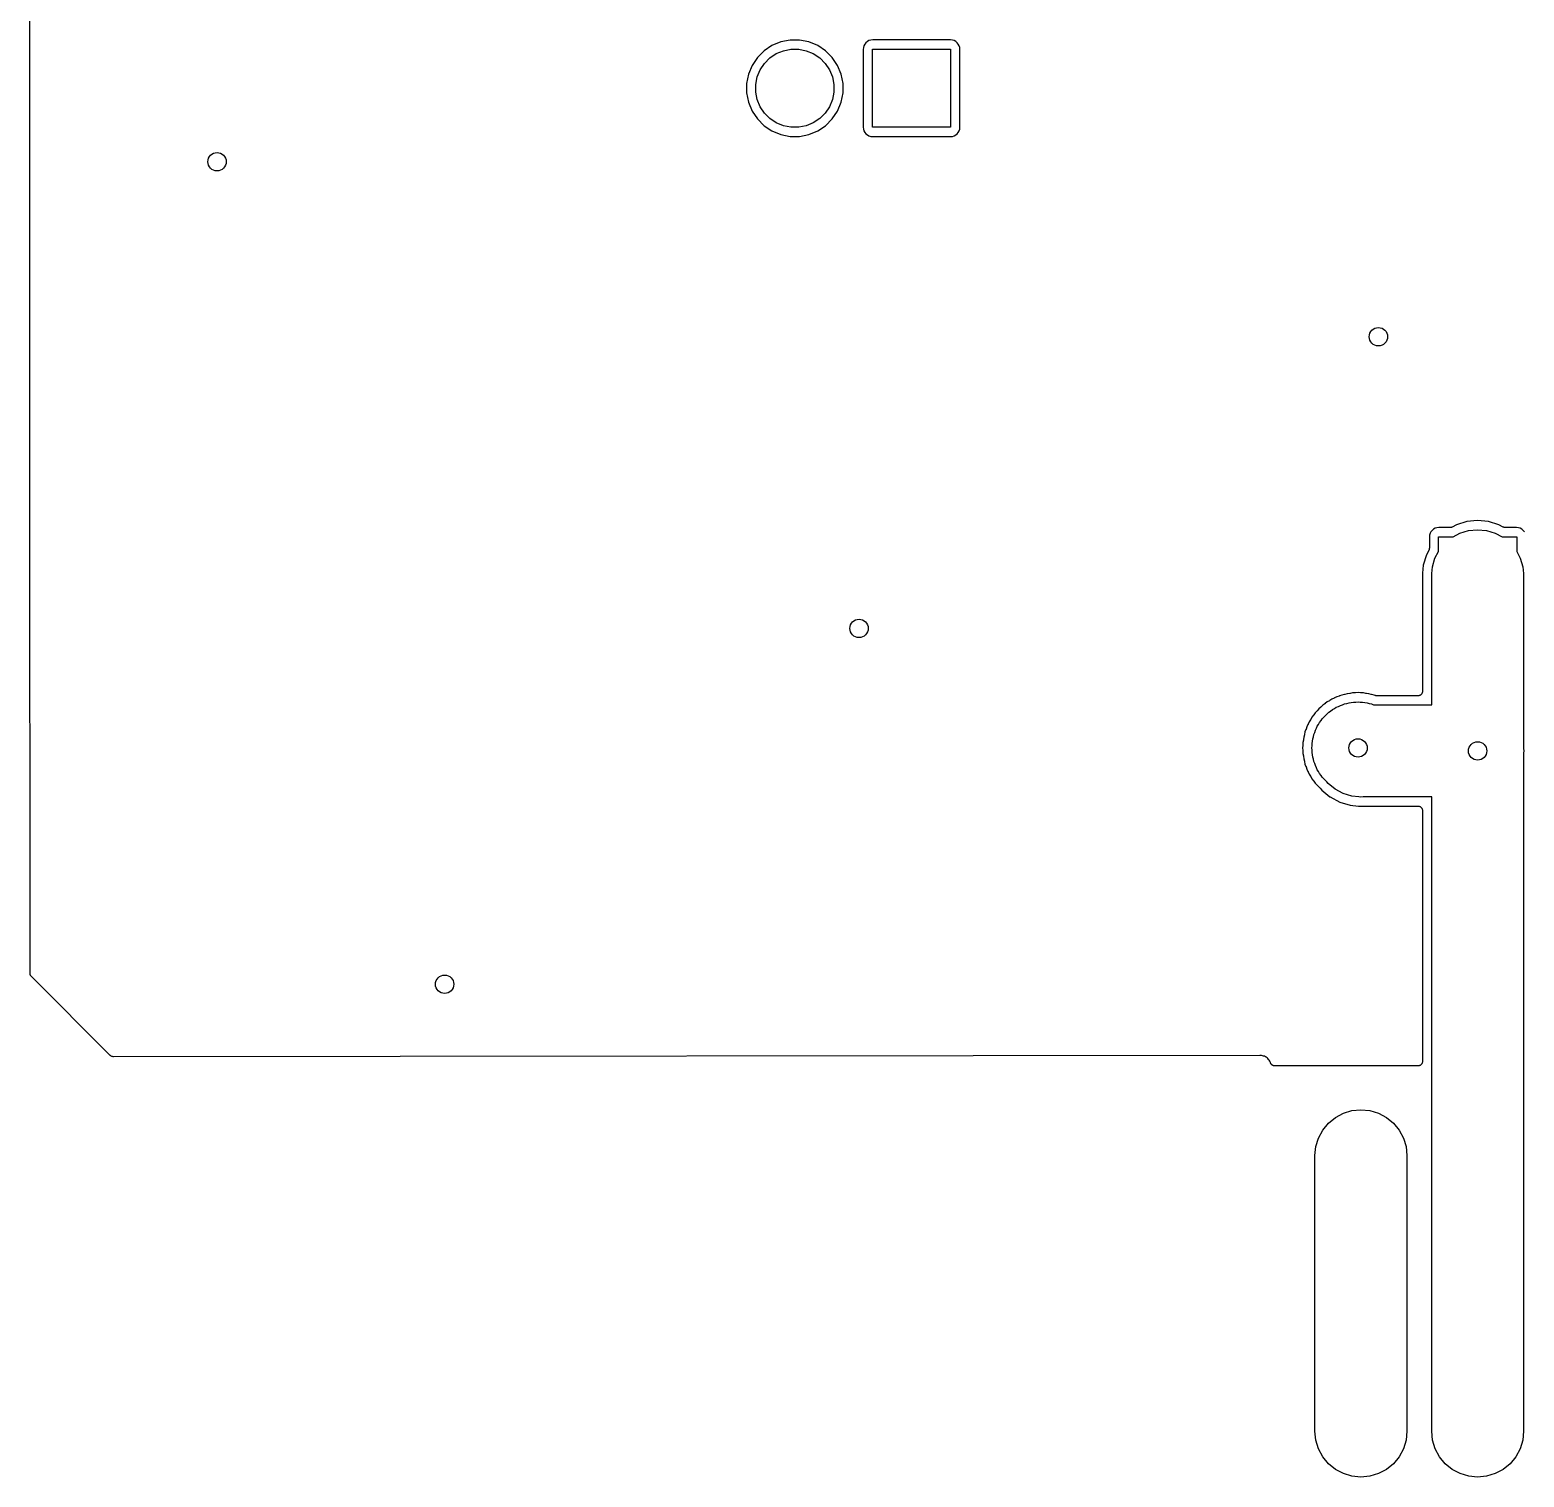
# Model space of a CAD drawing. Extents: x 49 to 143, y -158 to -38.
# Drawn here: x 49.39 to 81.91, y -158.18 to -126.67 of the extents above; entities that cross this region are included whole.
import ezdxf

# ---------------------------------------------------------------- set-up
doc = ezdxf.new("R2010")
doc.units = 0
doc.layers.add('BLACK', color=7, linetype='CONTINUOUS')

msp = doc.modelspace()

# ---------------------------------------------------------------- linework, layer by layer
at = {"layer": 'BLACK', "linetype": 'CONTINUOUS'}
for p, q in [((49.3949, -127.827), (49.3943, -125.287)), ((65.3707, -127.124), (65.2244, -127.27)), ((65.5426, -127.009), (65.3707, -127.124)), ((65.7337, -126.93), (65.5426, -127.009)), ((65.6374, -127.187), (65.7921, -127.122)), ((65.9366, -126.89), (65.7337, -126.93)), ((65.7921, -127.122), (65.9563, -127.09)), ((66.1434, -126.89), (65.9366, -126.89)), ((65.9563, -127.09), (66.1237, -127.09)), ((66.1237, -127.09), (66.2879, -127.122)), ((66.3463, -126.93), (66.1434, -126.89)), ((66.2879, -127.122), (66.4426, -127.187)), ((66.5374, -127.009), (66.3463, -126.93)), ((66.7093, -127.124), (66.5374, -127.009)), ((66.8556, -127.27), (66.7093, -127.124)), ((67.5329, -127.051), (67.5285, -127.095)), ((67.5285, -127.095), (67.5285, -128.785)), ((67.5443, -127.013), (67.5329, -127.051)), ((67.5629, -126.978), (67.5443, -127.013)), ((67.5879, -126.948), (67.5629, -126.978)), ((67.6183, -126.923), (67.5879, -126.948)), ((67.6531, -126.904), (67.6183, -126.923)), ((67.6908, -126.893), (67.6531, -126.904)), ((67.7349, -126.888), (67.6908, -126.893)), ((67.73, -128.79), (67.73, -127.09)), ((67.73, -127.09), (69.43, -127.09)), ((69.4251, -126.888), (67.7349, -126.888)), ((69.4692, -126.893), (69.4251, -126.888)), ((69.43, -127.09), (69.43, -128.79)), ((69.5069, -126.904), (69.4692, -126.893)), ((69.5417, -126.923), (69.5069, -126.904)), ((69.5721, -126.948), (69.5417, -126.923)), ((69.5971, -126.978), (69.5721, -126.948)), ((69.6157, -127.013), (69.5971, -126.978)), ((69.6271, -127.051), (69.6157, -127.013)), ((69.6315, -127.095), (69.6271, -127.051)), ((69.6315, -128.785), (69.6315, -127.095)), ((65.1095, -127.442), (65.0304, -127.634)), ((65.2244, -127.27), (65.1095, -127.442)), ((65.2867, -127.537), (65.3798, -127.398)), ((65.3798, -127.398), (65.4982, -127.28)), ((65.4982, -127.28), (65.6374, -127.187)), ((66.4426, -127.187), (66.5818, -127.28)), ((66.5818, -127.28), (66.7002, -127.398)), ((66.7002, -127.398), (66.7933, -127.537)), ((66.9705, -127.442), (66.8556, -127.27)), ((67.0496, -127.634), (66.9705, -127.442)), ((65.0304, -127.634), (64.99, -127.836)), ((65.19, -127.856), (65.2227, -127.692)), ((65.2227, -127.692), (65.2867, -127.537)), ((66.7933, -127.537), (66.8573, -127.692)), ((66.8573, -127.692), (66.89, -127.856)), ((67.09, -127.836), (67.0496, -127.634)), ((49.3955, -130.669), (49.3949, -127.827)), ((49.3949, -127.827), (49.3949, -127.827)), ((64.99, -127.836), (64.99, -128.043)), ((64.99, -128.043), (65.0304, -128.246)), ((65.19, -128.024), (65.19, -127.856)), ((65.2227, -128.188), (65.19, -128.024)), ((66.89, -128.024), (66.8573, -128.188)), ((66.89, -127.856), (66.89, -128.024)), ((67.0496, -128.246), (67.09, -128.043)), ((67.09, -128.043), (67.09, -127.836)), ((65.0304, -128.246), (65.1095, -128.437)), ((65.2867, -128.342), (65.2227, -128.188)), ((65.3798, -128.482), (65.2867, -128.342)), ((66.7933, -128.342), (66.7002, -128.482)), ((66.8573, -128.188), (66.7933, -128.342)), ((66.9705, -128.437), (67.0496, -128.246)), ((65.1095, -128.437), (65.2244, -128.609)), ((65.2244, -128.609), (65.3707, -128.755)), ((65.3707, -128.755), (65.5426, -128.87)), ((65.4982, -128.6), (65.3798, -128.482)), ((65.6374, -128.693), (65.4982, -128.6)), ((65.7921, -128.757), (65.6374, -128.693)), ((65.9563, -128.79), (65.7921, -128.757)), ((66.2879, -128.757), (66.1237, -128.79)), ((66.4426, -128.693), (66.2879, -128.757)), ((66.5818, -128.6), (66.4426, -128.693)), ((66.5374, -128.87), (66.7093, -128.755)), ((66.7002, -128.482), (66.5818, -128.6)), ((66.7093, -128.755), (66.8556, -128.609)), ((66.8556, -128.609), (66.9705, -128.437)), ((65.5426, -128.87), (65.7337, -128.949)), ((65.7337, -128.949), (65.9366, -128.99)), ((65.9366, -128.99), (66.1434, -128.99)), ((66.1237, -128.79), (65.9563, -128.79)), ((66.1434, -128.99), (66.3463, -128.949)), ((66.3463, -128.949), (66.5374, -128.87)), ((67.5285, -128.785), (67.5329, -128.829)), ((67.5329, -128.829), (67.5443, -128.867)), ((67.5443, -128.867), (67.5629, -128.901)), ((67.5629, -128.901), (67.5879, -128.932)), ((67.5879, -128.932), (67.6183, -128.957)), ((67.6183, -128.957), (67.6531, -128.975)), ((67.6531, -128.975), (67.6908, -128.987)), ((67.6908, -128.987), (67.7349, -128.991)), ((69.43, -128.79), (67.73, -128.79)), ((67.7349, -128.991), (69.4251, -128.991)), ((69.4251, -128.991), (69.4692, -128.987)), ((69.4692, -128.987), (69.5069, -128.975)), ((69.5069, -128.975), (69.5417, -128.957)), ((69.5417, -128.957), (69.5721, -128.932)), ((69.5721, -128.932), (69.5971, -128.901)), ((69.5971, -128.901), (69.6157, -128.867)), ((69.6157, -128.867), (69.6271, -128.829)), ((69.6271, -128.829), (69.6315, -128.785)), ((49.396, -132.782), (49.3955, -130.669)), ((49.3955, -130.669), (49.3955, -130.669)), ((49.3965, -134.812), (49.396, -132.782)), ((49.396, -132.782), (49.396, -132.782)), ((49.3968, -136.31), (49.3965, -134.812)), ((49.3965, -134.812), (49.3965, -134.812)), ((49.3994, -147.211), (49.3968, -136.31)), ((49.3968, -136.31), (49.3968, -136.31)), ((79.9373, -137.54), (79.9069, -137.565)), ((79.9721, -137.521), (79.9373, -137.54)), ((80.0098, -137.51), (79.9721, -137.521)), ((80.0539, -137.506), (80.0098, -137.51)), ((80.2955, -137.506), (80.0539, -137.506)), ((80.2997, -137.505), (80.2955, -137.506)), ((80.304, -137.505), (80.2997, -137.505)), ((80.3094, -137.504), (80.304, -137.505)), ((80.3149, -137.504), (80.3094, -137.504)), ((80.319, -137.502), (80.3149, -137.504)), ((80.3232, -137.502), (80.319, -137.502)), ((80.3283, -137.5), (80.3232, -137.502)), ((80.3336, -137.498), (80.3283, -137.5)), ((80.3374, -137.496), (80.3336, -137.498)), ((80.3414, -137.494), (80.3374, -137.496)), ((80.3426, -137.494), (80.3414, -137.494)), ((80.4376, -137.443), (80.3426, -137.494)), ((80.6638, -137.374), (80.4376, -137.443)), ((80.899, -137.351), (80.6638, -137.374)), ((81.1342, -137.374), (80.899, -137.351)), ((81.3604, -137.443), (81.1342, -137.374)), ((81.4554, -137.494), (81.3604, -137.443)), ((81.4594, -137.495), (81.4554, -137.494)), ((81.4632, -137.497), (81.4594, -137.495)), ((81.4684, -137.499), (81.4632, -137.497)), ((81.4734, -137.501), (81.4684, -137.499)), ((81.4777, -137.502), (81.4734, -137.501)), ((81.4818, -137.503), (81.4777, -137.502)), ((81.4872, -137.504), (81.4818, -137.503)), ((81.4926, -137.505), (81.4872, -137.504)), ((81.4969, -137.505), (81.4926, -137.505)), ((81.5012, -137.506), (81.4969, -137.505)), ((81.5025, -137.506), (81.5012, -137.506)), ((81.7441, -137.506), (81.5025, -137.506)), ((81.7882, -137.51), (81.7441, -137.506)), ((81.8259, -137.521), (81.7882, -137.51)), ((81.8607, -137.54), (81.8259, -137.521)), ((81.8911, -137.565), (81.8607, -137.54)), ((79.8519, -137.668), (79.8475, -137.712)), ((79.8475, -137.712), (79.8475, -137.953)), ((79.8633, -137.63), (79.8519, -137.668)), ((79.8819, -137.595), (79.8633, -137.63)), ((79.9069, -137.565), (79.8819, -137.595)), ((80.049, -138.026), (80.049, -137.707)), ((80.049, -137.707), (80.3679, -137.707)), ((80.3679, -137.707), (80.5145, -137.629)), ((80.5145, -137.629), (80.703, -137.571)), ((80.703, -137.571), (80.899, -137.552)), ((80.899, -137.552), (81.095, -137.571)), ((81.095, -137.571), (81.2835, -137.629)), ((81.2835, -137.629), (81.4301, -137.707)), ((81.4301, -137.707), (81.749, -137.707)), ((81.749, -137.707), (81.749, -138.026)), ((81.9161, -137.595), (81.8911, -137.565)), ((79.785, -138.096), (79.7164, -138.322)), ((79.8357, -138.001), (79.785, -138.096)), ((79.8374, -137.997), (79.8357, -138.001)), ((79.8395, -137.993), (79.8374, -137.997)), ((79.8411, -137.988), (79.8395, -137.993)), ((79.8432, -137.983), (79.8411, -137.988)), ((79.8441, -137.978), (79.8432, -137.983)), ((79.8454, -137.974), (79.8441, -137.978)), ((79.846, -137.969), (79.8454, -137.974)), ((79.8471, -137.963), (79.846, -137.969)), ((79.8475, -137.955), (79.8471, -137.959)), ((79.8471, -137.959), (79.8471, -137.963)), ((79.8475, -137.953), (79.8475, -137.955)), ((79.9135, -138.361), (79.9707, -138.172)), ((79.9707, -138.172), (80.049, -138.026)), ((81.749, -138.026), (81.8273, -138.172)), ((81.8273, -138.172), (81.8845, -138.361)), ((79.7164, -138.322), (79.699, -138.498)), ((79.699, -138.498), (79.699, -141.067)), ((79.899, -138.508), (79.9135, -138.361)), ((79.899, -141.367), (79.899, -138.508)), ((81.8845, -138.361), (81.899, -138.508)), ((81.899, -138.508), (81.899, -142.318)), ((78.1143, -141.116), (78.0603, -141.121)), ((78.1184, -141.115), (78.1143, -141.116)), ((78.1226, -141.114), (78.1184, -141.115)), ((78.124, -141.114), (78.1226, -141.114)), ((78.1773, -141.103), (78.124, -141.114)), ((78.2316, -141.103), (78.1773, -141.103)), ((78.2358, -141.103), (78.2316, -141.103)), ((78.2401, -141.103), (78.2358, -141.103)), ((78.2414, -141.103), (78.2401, -141.103)), ((78.2955, -141.098), (78.2414, -141.103)), ((78.3496, -141.103), (78.2955, -141.098)), ((78.3538, -141.103), (78.3496, -141.103)), ((78.358, -141.103), (78.3538, -141.103)), ((78.3594, -141.103), (78.358, -141.103)), ((78.4137, -141.103), (78.3594, -141.103)), ((78.467, -141.114), (78.4137, -141.103)), ((78.4712, -141.115), (78.467, -141.114)), ((78.4753, -141.115), (78.4712, -141.115)), ((78.4767, -141.116), (78.4753, -141.115)), ((78.5307, -141.121), (78.4767, -141.116)), ((79.6864, -141.115), (79.6819, -141.123)), ((79.6909, -141.106), (79.6864, -141.115)), ((79.691, -141.106), (79.6909, -141.106)), ((79.6912, -141.106), (79.691, -141.106)), ((79.694, -141.097), (79.6912, -141.106)), ((79.6968, -141.088), (79.694, -141.097)), ((79.6969, -141.087), (79.6968, -141.088)), ((79.697, -141.087), (79.6969, -141.087)), ((79.6979, -141.078), (79.697, -141.087)), ((79.699, -141.068), (79.6979, -141.078)), ((79.699, -141.067), (79.699, -141.068)), ((79.699, -141.068), (79.699, -141.068)), ((79.699, -141.068), (79.699, -141.068)), ((79.699, -141.068), (79.699, -141.068)), ((77.4849, -141.416), (77.4429, -141.451)), ((77.4878, -141.413), (77.4849, -141.416)), ((77.4911, -141.411), (77.4878, -141.413)), ((77.4921, -141.41), (77.4911, -141.411)), ((77.5305, -141.371), (77.4921, -141.41)), ((77.5757, -141.341), (77.5305, -141.371)), ((77.579, -141.339), (77.5757, -141.341)), ((77.5825, -141.336), (77.579, -141.339)), ((77.5836, -141.335), (77.5825, -141.336)), ((77.6256, -141.301), (77.5836, -141.335)), ((77.6735, -141.275), (77.6256, -141.301)), ((77.677, -141.273), (77.6735, -141.275)), ((77.6807, -141.271), (77.677, -141.273)), ((77.6819, -141.27), (77.6807, -141.271)), ((77.7271, -141.24), (77.6819, -141.27)), ((77.7773, -141.219), (77.7271, -141.24)), ((77.781, -141.217), (77.7773, -141.219)), ((77.7808, -141.445), (77.8218, -141.417)), ((77.7849, -141.216), (77.781, -141.217)), ((77.7862, -141.215), (77.7849, -141.216)), ((77.8341, -141.189), (77.7862, -141.215)), ((77.8218, -141.417), (77.8674, -141.398)), ((77.886, -141.174), (77.8341, -141.189)), ((77.8674, -141.398), (77.911, -141.375)), ((77.8899, -141.172), (77.886, -141.174)), ((77.894, -141.171), (77.8899, -141.172)), ((77.8953, -141.17), (77.894, -141.171)), ((77.9455, -141.15), (77.8953, -141.17)), ((77.911, -141.375), (77.9582, -141.361)), ((77.9988, -141.139), (77.9455, -141.15)), ((77.9582, -141.361), (78.0038, -141.342)), ((78.0028, -141.138), (77.9988, -141.139)), ((78.0069, -141.137), (78.0028, -141.138)), ((78.0038, -141.342), (78.0522, -141.332)), ((78.0083, -141.137), (78.0069, -141.137)), ((78.0603, -141.121), (78.0083, -141.137)), ((78.0522, -141.332), (78.0995, -141.318)), ((78.0995, -141.318), (78.1486, -141.313)), ((78.1486, -141.313), (78.197, -141.303)), ((78.197, -141.303), (78.2464, -141.303)), ((78.2464, -141.303), (78.2955, -141.299)), ((78.2955, -141.299), (78.3446, -141.303)), ((78.3446, -141.303), (78.394, -141.303)), ((78.394, -141.303), (78.4424, -141.313)), ((78.4424, -141.313), (78.4915, -141.318)), ((78.4915, -141.318), (78.5388, -141.332)), ((78.5827, -141.137), (78.5307, -141.121)), ((78.5388, -141.332), (78.5872, -141.342)), ((78.5869, -141.137), (78.5827, -141.137)), ((78.5909, -141.139), (78.5869, -141.137)), ((78.5872, -141.342), (78.6328, -141.361)), ((78.5922, -141.139), (78.5909, -141.139)), ((78.6455, -141.15), (78.5922, -141.139)), ((78.6328, -141.361), (78.6532, -141.367)), ((78.6691, -141.159), (78.6455, -141.15)), ((78.6532, -141.367), (79.899, -141.367)), ((78.6779, -141.162), (78.6691, -141.159)), ((78.6866, -141.165), (78.6779, -141.162)), ((78.6872, -141.165), (78.6866, -141.165)), ((78.6878, -141.165), (78.6872, -141.165)), ((78.6969, -141.166), (78.6878, -141.165)), ((78.706, -141.167), (78.6969, -141.166)), ((78.7072, -141.167), (78.706, -141.167)), ((78.7074, -141.167), (78.7072, -141.167)), ((78.7072, -141.167), (78.7072, -141.167)), ((78.7072, -141.167), (78.7072, -141.167)), ((79.599, -141.167), (78.7074, -141.167)), ((79.6083, -141.166), (79.599, -141.167)), ((79.6177, -141.165), (79.6083, -141.166)), ((79.6181, -141.165), (79.6177, -141.165)), ((79.6184, -141.165), (79.6181, -141.165)), ((79.6275, -141.162), (79.6184, -141.165)), ((79.6365, -141.16), (79.6275, -141.162)), ((79.6368, -141.16), (79.6365, -141.16)), ((79.6371, -141.159), (79.6368, -141.16)), ((79.6455, -141.155), (79.6371, -141.159)), ((79.6538, -141.151), (79.6455, -141.155)), ((79.654, -141.15), (79.6538, -141.151)), ((79.6543, -141.15), (79.654, -141.15)), ((79.6617, -141.144), (79.6543, -141.15)), ((79.669, -141.138), (79.6617, -141.144)), ((79.6692, -141.138), (79.669, -141.138)), ((79.6695, -141.138), (79.6692, -141.138)), ((79.6755, -141.131), (79.6695, -141.138)), ((79.6815, -141.123), (79.6755, -141.131)), ((79.6817, -141.123), (79.6815, -141.123)), ((79.6819, -141.123), (79.6817, -141.123)), ((77.2321, -141.735), (77.2113, -141.785)), ((77.2623, -141.69), (77.2321, -141.735)), ((77.2642, -141.686), (77.2623, -141.69)), ((77.2666, -141.683), (77.2642, -141.686)), ((77.2673, -141.681), (77.2666, -141.683)), ((77.2929, -141.634), (77.2673, -141.681)), ((77.3274, -141.592), (77.2929, -141.634)), ((77.3297, -141.588), (77.3274, -141.592)), ((77.3324, -141.585), (77.3297, -141.588)), ((77.3332, -141.584), (77.3324, -141.585)), ((77.3634, -141.539), (77.3332, -141.584)), ((77.4018, -141.5), (77.3634, -141.539)), ((77.4045, -141.497), (77.4018, -141.5)), ((77.4075, -141.494), (77.4045, -141.497)), ((77.4084, -141.493), (77.4075, -141.494)), ((77.4429, -141.451), (77.4084, -141.493)), ((77.4368, -141.789), (77.46, -141.745)), ((77.46, -141.745), (77.4913, -141.707)), ((77.4913, -141.707), (77.5187, -141.666)), ((77.5187, -141.666), (77.5537, -141.631)), ((77.5537, -141.631), (77.585, -141.593)), ((77.585, -141.593), (77.6231, -141.562)), ((77.6231, -141.562), (77.658, -141.527)), ((77.658, -141.527), (77.6991, -141.499)), ((77.6991, -141.499), (77.7372, -141.468)), ((77.7372, -141.468), (77.7808, -141.445)), ((77.1129, -142.068), (77.1075, -142.122)), ((77.1286, -142.016), (77.1129, -142.068)), ((77.1295, -142.012), (77.1286, -142.016)), ((77.1307, -142.008), (77.1295, -142.012)), ((77.131, -142.007), (77.1307, -142.008)), ((77.1416, -141.953), (77.131, -142.007)), ((77.1624, -141.903), (77.1416, -141.953)), ((77.1636, -141.899), (77.1624, -141.903)), ((77.1653, -141.895), (77.1636, -141.899)), ((77.1657, -141.894), (77.1653, -141.895)), ((77.1815, -141.842), (77.1657, -141.894)), ((77.2071, -141.794), (77.1815, -141.842)), ((77.2087, -141.79), (77.2071, -141.794)), ((77.2107, -141.787), (77.2087, -141.79)), ((77.2113, -141.785), (77.2107, -141.787)), ((77.31, -142.107), (77.3243, -142.06)), ((77.3243, -142.06), (77.3339, -142.012)), ((77.3339, -142.012), (77.3528, -141.966)), ((77.3528, -141.966), (77.3672, -141.919)), ((77.3672, -141.919), (77.3904, -141.875)), ((77.3904, -141.875), (77.4093, -141.83)), ((77.4093, -141.83), (77.4368, -141.789)), ((77.095, -142.249), (77.0897, -142.303)), ((77.0897, -142.303), (77.095, -142.358)), ((77.0955, -142.241), (77.095, -142.245)), ((77.095, -142.245), (77.095, -142.249)), ((77.095, -142.358), (77.0951, -142.359)), ((77.0951, -142.359), (77.0951, -142.363)), ((77.0951, -142.363), (77.0955, -142.367)), ((77.1061, -142.132), (77.0955, -142.185)), ((77.0955, -142.185), (77.0955, -142.24)), ((77.0955, -142.24), (77.0955, -142.241)), ((77.0955, -142.367), (77.0955, -142.422)), ((77.1065, -142.128), (77.1061, -142.132)), ((77.1074, -142.124), (77.1065, -142.128)), ((77.1075, -142.122), (77.1074, -142.124)), ((77.2907, -142.303), (77.2955, -142.254)), ((77.2955, -142.353), (77.2907, -142.303)), ((77.2955, -142.205), (77.3051, -142.157)), ((77.2955, -142.254), (77.2955, -142.205)), ((77.2955, -142.402), (77.2955, -142.353)), ((77.3051, -142.45), (77.2955, -142.402)), ((77.3051, -142.157), (77.31, -142.107)), ((81.899, -142.318), (81.9038, -142.367)), ((81.9038, -142.367), (81.899, -142.416)), ((81.899, -142.416), (81.899, -151.178)), ((77.0955, -142.422), (77.1061, -142.475)), ((77.1061, -142.475), (77.1064, -142.476)), ((77.1064, -142.476), (77.1067, -142.481)), ((77.1067, -142.481), (77.1075, -142.485)), ((77.1075, -142.485), (77.1129, -142.539)), ((77.1129, -142.539), (77.1286, -142.591)), ((77.1286, -142.591), (77.129, -142.592)), ((77.129, -142.592), (77.1298, -142.596)), ((77.1298, -142.596), (77.131, -142.6)), ((77.131, -142.6), (77.1416, -142.654)), ((77.1416, -142.654), (77.1624, -142.704)), ((77.1624, -142.704), (77.1629, -142.705)), ((77.1629, -142.705), (77.1641, -142.709)), ((77.1641, -142.709), (77.1657, -142.713)), ((77.1657, -142.713), (77.1815, -142.765)), ((77.31, -142.5), (77.3051, -142.45)), ((77.3243, -142.547), (77.31, -142.5)), ((77.3339, -142.595), (77.3243, -142.547)), ((77.3528, -142.641), (77.3339, -142.595)), ((77.3672, -142.688), (77.3528, -142.641)), ((77.3904, -142.732), (77.3672, -142.688)), ((77.4093, -142.777), (77.3904, -142.732)), ((77.1815, -142.765), (77.2071, -142.813)), ((77.2071, -142.813), (77.2077, -142.814)), ((77.2077, -142.814), (77.2093, -142.818)), ((77.2093, -142.818), (77.2113, -142.822)), ((77.2113, -142.822), (77.2321, -142.872)), ((77.2321, -142.872), (77.2623, -142.917)), ((77.2623, -142.917), (77.263, -142.918)), ((77.263, -142.918), (77.265, -142.922)), ((77.265, -142.922), (77.2673, -142.926)), ((77.2673, -142.926), (77.2929, -142.973)), ((77.2929, -142.973), (77.3274, -143.015)), ((77.3274, -143.015), (77.3282, -143.016)), ((77.3282, -143.016), (77.3305, -143.02)), ((77.3305, -143.02), (77.3332, -143.023)), ((77.3332, -143.023), (77.3634, -143.068)), ((77.3634, -143.068), (77.4653, -143.17)), ((77.4368, -142.818), (77.4093, -142.777)), ((77.46, -142.862), (77.4368, -142.818)), ((77.4913, -142.9), (77.46, -142.862)), ((77.5187, -142.941), (77.4913, -142.9)), ((77.6172, -143.039), (77.5187, -142.941)), ((77.6485, -143.078), (77.6172, -143.039)), ((77.4653, -143.17), (77.4663, -143.171)), ((77.4663, -143.171), (77.4689, -143.175)), ((77.4689, -143.175), (77.4719, -143.178)), ((77.4719, -143.178), (77.5064, -143.22)), ((77.5064, -143.22), (77.6841, -143.366)), ((77.8007, -143.202), (77.6485, -143.078)), ((77.6841, -143.366), (77.6841, -143.366)), ((77.6841, -143.366), (77.6891, -143.37)), ((77.6891, -143.37), (77.8976, -143.481)), ((77.9745, -143.295), (77.8007, -143.202)), ((78.163, -143.353), (77.9745, -143.295)), ((78.3099, -143.367), (78.163, -143.353)), ((78.359, -143.372), (78.3099, -143.367)), ((78.4081, -143.367), (78.359, -143.372)), ((79.899, -143.367), (78.4081, -143.367)), ((79.899, -151.178), (79.899, -143.367)), ((77.8976, -143.481), (78.1238, -143.55)), ((78.1238, -143.55), (78.3049, -143.567)), ((78.3049, -143.567), (78.3049, -143.567)), ((78.3049, -143.567), (78.359, -143.573)), ((78.359, -143.573), (78.4131, -143.567)), ((78.4131, -143.567), (78.4145, -143.567)), ((78.4145, -143.567), (78.4187, -143.567)), ((78.4187, -143.567), (78.4229, -143.567)), ((78.4229, -143.567), (79.599, -143.567)), ((79.599, -143.567), (79.5997, -143.567)), ((79.5997, -143.567), (79.5997, -143.567)), ((79.5997, -143.567), (79.5997, -143.567)), ((79.5997, -143.567), (79.6004, -143.567)), ((79.6004, -143.567), (79.6097, -143.568)), ((79.6097, -143.568), (79.6191, -143.569)), ((79.6191, -143.569), (79.6194, -143.569)), ((79.6194, -143.569), (79.6198, -143.569)), ((79.6198, -143.569), (79.6288, -143.572)), ((79.6288, -143.572), (79.6378, -143.575)), ((79.6378, -143.575), (79.6381, -143.575)), ((79.6381, -143.575), (79.6384, -143.575)), ((79.6384, -143.575), (79.6467, -143.58)), ((79.6467, -143.58), (79.6549, -143.584)), ((79.6549, -143.584), (79.6552, -143.584)), ((79.6552, -143.584), (79.6555, -143.584)), ((79.6555, -143.584), (79.6627, -143.591)), ((79.6627, -143.591), (79.67, -143.597)), ((79.67, -143.597), (79.6702, -143.597)), ((79.6702, -143.597), (79.6704, -143.597)), ((79.6704, -143.597), (79.6763, -143.604)), ((79.6763, -143.604), (79.6823, -143.612)), ((79.6823, -143.612), (79.6825, -143.612)), ((79.6825, -143.612), (79.6827, -143.612)), ((79.6827, -143.612), (79.687, -143.621)), ((79.687, -143.621), (79.6915, -143.629)), ((79.6915, -143.629), (79.6916, -143.629)), ((79.6916, -143.629), (79.6917, -143.63)), ((79.6917, -143.63), (79.6944, -143.639)), ((79.6944, -143.639), (79.6971, -143.648)), ((79.6971, -143.648), (79.6971, -143.648)), ((79.6971, -143.648), (79.6972, -143.648)), ((79.6972, -143.648), (79.6981, -143.658)), ((79.6981, -143.658), (79.699, -143.667)), ((79.699, -143.667), (79.699, -149.125)), ((49.4003, -147.22), (49.3994, -147.211)), ((49.4011, -147.229), (49.4003, -147.22)), ((49.4012, -147.23), (49.4011, -147.229)), ((49.4013, -147.23), (49.4012, -147.23)), ((49.4039, -147.239), (49.4013, -147.23)), ((49.4065, -147.248), (49.4039, -147.239)), ((49.4068, -147.248), (49.4065, -147.248)), ((49.4069, -147.249), (49.4068, -147.248)), ((49.4112, -147.257), (49.4069, -147.249)), ((49.4155, -147.265), (49.4112, -147.257)), ((49.4158, -147.266), (49.4155, -147.265)), ((49.4161, -147.266), (49.4158, -147.266)), ((49.4219, -147.273), (49.4161, -147.266)), ((49.4277, -147.28), (49.4219, -147.273)), ((49.4284, -147.281), (49.4277, -147.28)), ((49.4287, -147.281), (49.4284, -147.281)), ((49.4284, -147.281), (49.4284, -147.281)), ((49.4284, -147.281), (49.4284, -147.281)), ((51.1432, -148.996), (49.4287, -147.281)), ((51.1504, -149.002), (51.1432, -148.996)), ((51.1575, -149.008), (51.1504, -149.002)), ((51.1579, -149.008), (51.1575, -149.008)), ((51.1583, -149.008), (51.1579, -149.008)), ((51.1665, -149.013), (51.1583, -149.008)), ((51.1746, -149.017), (51.1665, -149.013)), ((51.175, -149.017), (51.1746, -149.017)), ((51.1755, -149.018), (51.175, -149.017)), ((51.1843, -149.02), (51.1755, -149.018)), ((51.1932, -149.023), (51.1843, -149.02)), ((51.1937, -149.023), (51.1932, -149.023)), ((51.1941, -149.023), (51.1937, -149.023)), ((51.2033, -149.024), (51.1941, -149.023)), ((51.2126, -149.025), (51.2033, -149.024)), ((51.2135, -149.025), (51.2126, -149.025)), ((51.2136, -149.025), (51.2135, -149.025)), ((51.2135, -149.025), (51.2135, -149.025)), ((51.214, -149.025), (51.2136, -149.025)), ((76.1586, -149), (51.214, -149.025)), ((76.1627, -149), (76.1586, -149)), ((76.1669, -149), (76.1627, -149)), ((76.1683, -149), (76.1669, -149)), ((76.1746, -148.999), (76.1683, -149)), ((76.1972, -149.001), (76.1746, -148.999)), ((76.1973, -149.001), (76.1972, -149.001)), ((76.2186, -149.003), (76.1973, -149.001)), ((76.1973, -149.001), (76.1973, -149.001)), ((76.2402, -149.01), (76.2186, -149.003)), ((76.2403, -149.01), (76.2402, -149.01)), ((76.2402, -149.01), (76.2402, -149.01)), ((76.261, -149.016), (76.2403, -149.01)), ((76.281, -149.027), (76.261, -149.016)), ((76.2811, -149.027), (76.281, -149.027)), ((76.3001, -149.037), (76.2811, -149.027)), ((76.3176, -149.051), (76.3001, -149.037)), ((76.3177, -149.051), (76.3176, -149.051)), ((76.3176, -149.051), (76.3176, -149.051)), ((76.3344, -149.065), (76.3177, -149.051)), ((76.3488, -149.083), (76.3344, -149.065)), ((76.3625, -149.099), (76.3488, -149.083)), ((76.3488, -149.083), (76.3488, -149.083)), ((76.3488, -149.083), (76.3488, -149.083)), ((76.3732, -149.119), (76.3625, -149.099)), ((76.3834, -149.138), (76.3732, -149.119)), ((76.3732, -149.119), (76.3732, -149.119)), ((76.3732, -149.119), (76.3732, -149.119)), ((76.3882, -149.154), (76.3834, -149.138)), ((76.3899, -149.158), (76.3882, -149.154)), ((76.3912, -149.162), (76.3899, -149.158)), ((76.3936, -149.167), (76.3912, -149.162)), ((76.3957, -149.172), (76.3936, -149.167)), ((76.3981, -149.176), (76.3957, -149.172)), ((76.4002, -149.18), (76.3981, -149.176)), ((76.4035, -149.184), (76.4002, -149.18)), ((76.4065, -149.188), (76.4035, -149.184)), ((76.4096, -149.191), (76.4065, -149.188)), ((76.4124, -149.195), (76.4096, -149.191)), ((76.4165, -149.198), (76.4124, -149.195)), ((76.4202, -149.202), (76.4165, -149.198)), ((76.424, -149.205), (76.4202, -149.202)), ((76.4274, -149.208), (76.424, -149.205)), ((76.432, -149.21), (76.4274, -149.208)), ((76.4364, -149.213), (76.432, -149.21)), ((76.4406, -149.215), (76.4364, -149.213)), ((76.4445, -149.217), (76.4406, -149.215)), ((76.4496, -149.219), (76.4445, -149.217)), ((76.4544, -149.221), (76.4496, -149.219)), ((76.4588, -149.221), (76.4544, -149.221)), ((76.4631, -149.223), (76.4588, -149.221)), ((76.4684, -149.223), (76.4631, -149.223)), ((76.4736, -149.224), (76.4684, -149.223)), ((76.478, -149.224), (76.4736, -149.224)), ((76.4825, -149.225), (76.478, -149.224)), ((76.4839, -149.225), (76.4825, -149.225)), ((79.599, -149.225), (76.4839, -149.225)), ((79.6083, -149.224), (79.599, -149.225)), ((79.6177, -149.223), (79.6083, -149.224)), ((79.6181, -149.223), (79.6177, -149.223)), ((79.6184, -149.223), (79.6181, -149.223)), ((79.6275, -149.22), (79.6184, -149.223)), ((79.6365, -149.218), (79.6275, -149.22)), ((79.6368, -149.218), (79.6365, -149.218)), ((79.6371, -149.217), (79.6368, -149.218)), ((79.6455, -149.213), (79.6371, -149.217)), ((79.6538, -149.209), (79.6455, -149.213)), ((79.654, -149.208), (79.6538, -149.209)), ((79.6543, -149.208), (79.654, -149.208)), ((79.6617, -149.202), (79.6543, -149.208)), ((79.669, -149.196), (79.6617, -149.202)), ((79.6692, -149.196), (79.669, -149.196)), ((79.6695, -149.196), (79.6692, -149.196)), ((79.6755, -149.189), (79.6695, -149.196)), ((79.6815, -149.181), (79.6755, -149.189)), ((79.6817, -149.181), (79.6815, -149.181)), ((79.6819, -149.181), (79.6817, -149.181)), ((79.6864, -149.173), (79.6819, -149.181)), ((79.6909, -149.164), (79.6864, -149.173)), ((79.691, -149.164), (79.6909, -149.164)), ((79.6912, -149.164), (79.691, -149.164)), ((79.694, -149.155), (79.6912, -149.164)), ((79.6968, -149.146), (79.694, -149.155)), ((79.6969, -149.145), (79.6968, -149.146)), ((79.697, -149.145), (79.6969, -149.145)), ((79.6979, -149.136), (79.697, -149.145)), ((79.699, -149.126), (79.6979, -149.136)), ((79.699, -149.125), (79.699, -149.126)), ((79.699, -149.126), (79.699, -149.126)), ((79.699, -149.126), (79.699, -149.126)), ((79.699, -149.126), (79.699, -149.126)), ((77.9763, -150.254), (78.1639, -150.197)), ((78.1639, -150.197), (78.359, -150.178)), ((78.359, -150.178), (78.359, -150.178)), ((78.359, -150.178), (78.5541, -150.197)), ((78.5541, -150.197), (78.7417, -150.254)), ((77.5275, -150.622), (77.6519, -150.471)), ((77.6519, -150.471), (77.8034, -150.347)), ((77.8034, -150.347), (77.9763, -150.254)), ((78.7417, -150.254), (78.9146, -150.347)), ((78.9146, -150.347), (79.0661, -150.471)), ((79.0661, -150.471), (79.1905, -150.622)), ((77.3782, -150.983), (77.4351, -150.795)), ((77.4351, -150.795), (77.5275, -150.622)), ((79.1905, -150.622), (79.2829, -150.795)), ((79.2829, -150.795), (79.3398, -150.983)), ((77.359, -151.178), (77.3782, -150.983)), ((77.359, -157.178), (77.359, -151.178)), ((79.3398, -150.983), (79.359, -151.178)), ((79.359, -151.178), (79.359, -157.178)), ((79.899, -157.178), (79.899, -151.178)), ((79.899, -151.178), (79.899, -151.178)), ((81.899, -151.178), (81.899, -151.178)), ((81.899, -151.178), (81.899, -157.178)), ((77.3782, -157.373), (77.359, -157.178)), ((77.4351, -157.561), (77.3782, -157.373)), ((79.3398, -157.373), (79.2829, -157.561)), ((79.359, -157.178), (79.3398, -157.373)), ((79.9182, -157.373), (79.899, -157.178)), ((79.9751, -157.561), (79.9182, -157.373)), ((81.8798, -157.373), (81.8229, -157.561)), ((81.899, -157.178), (81.8798, -157.373)), ((77.5275, -157.734), (77.4351, -157.561)), ((79.2829, -157.561), (79.1905, -157.734)), ((80.0675, -157.734), (79.9751, -157.561)), ((81.8229, -157.561), (81.7305, -157.734)), ((77.6519, -157.885), (77.5275, -157.734)), ((77.8034, -158.009), (77.6519, -157.885)), ((77.9763, -158.102), (77.8034, -158.009)), ((78.9146, -158.009), (78.7417, -158.102)), ((79.0661, -157.885), (78.9146, -158.009)), ((79.1905, -157.734), (79.0661, -157.885)), ((80.1919, -157.885), (80.0675, -157.734)), ((80.3434, -158.009), (80.1919, -157.885)), ((80.5163, -158.102), (80.3434, -158.009)), ((81.4546, -158.009), (81.2817, -158.102)), ((81.6061, -157.885), (81.4546, -158.009)), ((81.7305, -157.734), (81.6061, -157.885)), ((78.1639, -158.159), (77.9763, -158.102)), ((78.359, -158.178), (78.1639, -158.159)), ((78.5541, -158.159), (78.359, -158.178)), ((78.359, -158.178), (78.359, -158.178)), ((78.7417, -158.102), (78.5541, -158.159)), ((80.7039, -158.159), (80.5163, -158.102)), ((80.899, -158.178), (80.7039, -158.159)), ((81.0941, -158.159), (80.899, -158.178)), ((80.899, -158.178), (80.899, -158.178)), ((81.2817, -158.102), (81.0941, -158.159))]:
    msp.add_line(p, q, dxfattribs=at)
at = {"layer": 'BLACK'}
for centre in [(53.467, -129.54), (78.74, -133.35), (67.437, -139.7), (78.2955, -142.303), (80.899, -142.367), (58.42, -147.447)]:
    msp.add_circle(centre, 0.2, dxfattribs=at)

doc.saveas('drawing.dxf')
